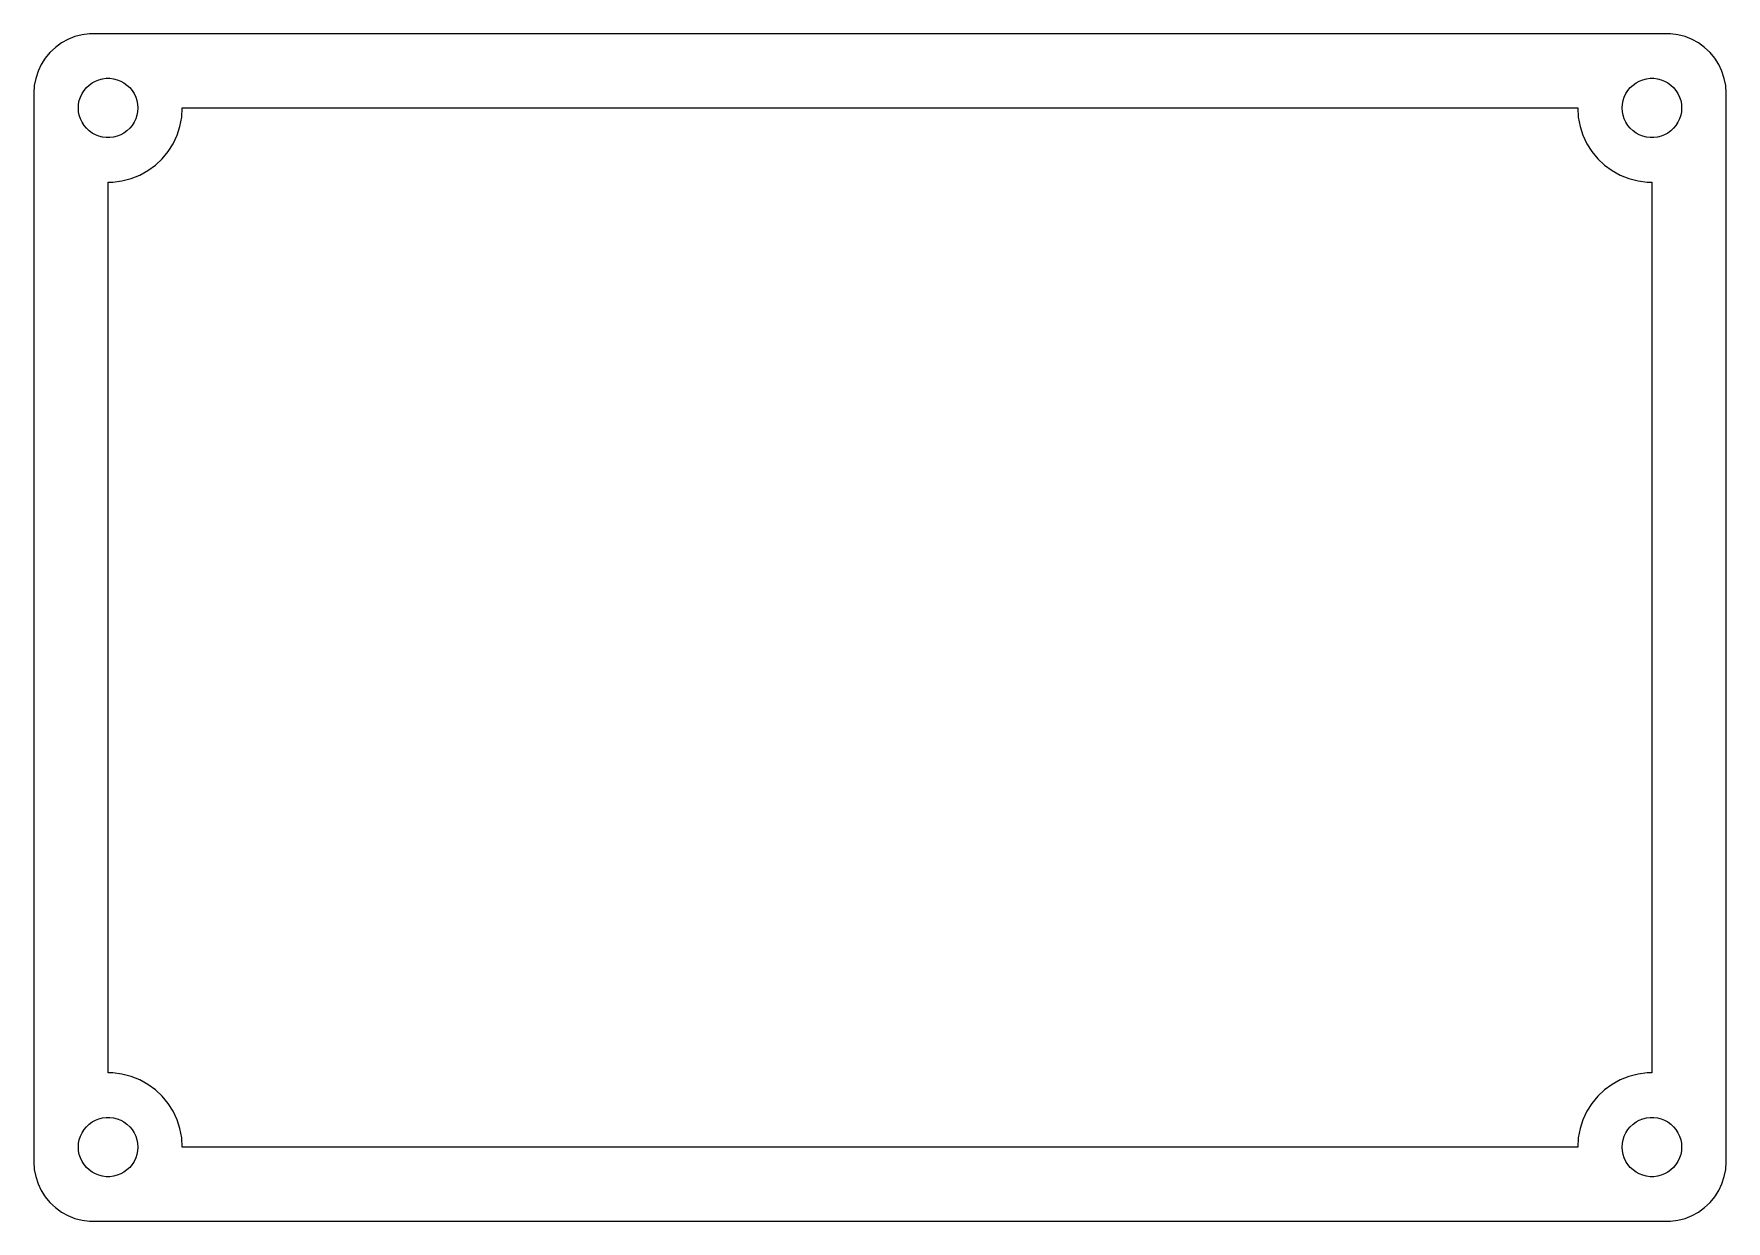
# Model space of a CAD drawing. Header units: metres. Extents: x -57 to 57, y -40 to 40.
import ezdxf

# ---------------------------------------------------------------- set-up
doc = ezdxf.new("R2010")
doc.units = ezdxf.units.M

msp = doc.modelspace()

# ---------------------------------------------------------------- linework, layer by layer
for p, q in [((-53.7495, 39.9291), (-54.2361, 39.8042)), ((-53.2512, 39.9921), (-53.7495, 39.9291)), ((53.2512, 39.9921), (-53.2512, 39.9921)), ((53.7495, 39.9291), (53.2512, 39.9921)), ((54.2361, 39.8042), (53.7495, 39.9291)), ((-55.5497, 39.082), (-55.9159, 38.7382)), ((-55.1433, 39.3773), (-55.5497, 39.082)), ((-54.7031, 39.6193), (-55.1433, 39.3773)), ((-54.2361, 39.8042), (-54.7031, 39.6193)), ((54.7031, 39.6193), (54.2361, 39.8042)), ((55.1433, 39.3773), (54.7031, 39.6193)), ((55.5497, 39.082), (55.1433, 39.3773)), ((55.9159, 38.7382), (55.5497, 39.082)), ((-56.5052, 37.927), (-56.7191, 37.4725)), ((-56.2361, 38.3511), (-56.5052, 37.927)), ((-55.9159, 38.7382), (-56.2361, 38.3511)), ((56.2361, 38.3511), (55.9159, 38.7382)), ((56.5052, 37.927), (56.2361, 38.3511)), ((56.7191, 37.4725), (56.5052, 37.927)), ((-56.9684, 36.5013), (-57, 36)), ((-56.8743, 36.9948), (-56.9684, 36.5013)), ((-56.7191, 37.4725), (-56.8743, 36.9948)), ((-53.4579, 36.3691), (-53.2748, 36.541)), ((-53.2748, 36.541), (-53.0716, 36.6886)), ((-53.0716, 36.6886), (-52.8515, 36.8096)), ((-52.8515, 36.8096), (-52.618, 36.9021)), ((-52.618, 36.9021), (-52.3748, 36.9646)), ((-52.3748, 36.9646), (-52.1256, 36.996)), ((-52.1256, 36.996), (-51.8744, 36.996)), ((-51.8744, 36.996), (-51.6252, 36.9646)), ((-51.6252, 36.9646), (-51.382, 36.9021)), ((-51.382, 36.9021), (-51.1484, 36.8096)), ((-51.1484, 36.8096), (-50.9283, 36.6886)), ((-50.9283, 36.6886), (-50.7251, 36.541)), ((-50.7251, 36.541), (-50.5421, 36.3691)), ((50.5421, 36.3691), (50.7251, 36.541)), ((50.7251, 36.541), (50.9283, 36.6886)), ((50.9283, 36.6886), (51.1484, 36.8096)), ((51.1484, 36.8096), (51.382, 36.9021)), ((51.382, 36.9021), (51.6252, 36.9646)), ((51.6252, 36.9646), (51.8744, 36.996)), ((51.8744, 36.996), (52.1256, 36.996)), ((52.1256, 36.996), (52.3748, 36.9646)), ((52.3748, 36.9646), (52.618, 36.9021)), ((52.618, 36.9021), (52.8515, 36.8096)), ((52.8515, 36.8096), (53.0716, 36.6886)), ((53.0716, 36.6886), (53.2748, 36.541)), ((53.2748, 36.541), (53.4579, 36.3691)), ((56.8743, 36.9948), (56.7191, 37.4725)), ((56.9684, 36.5013), (56.8743, 36.9948)), ((57, 36), (56.9684, 36.5013)), ((-57, 36), (-57, -36)), ((-53.9842, 35.2507), (-53.9372, 35.4974)), ((-53.9372, 35.4974), (-53.8595, 35.7362)), ((-53.8595, 35.7362), (-53.7526, 35.9635)), ((-53.7526, 35.9635), (-53.618, 36.1756)), ((-53.618, 36.1756), (-53.4579, 36.3691)), ((-50.5421, 36.3691), (-50.382, 36.1756)), ((-50.382, 36.1756), (-50.2474, 35.9635)), ((-50.2474, 35.9635), (-50.1404, 35.7362)), ((-50.1404, 35.7362), (-50.0628, 35.4974)), ((-50.0628, 35.4974), (-50.0158, 35.2507)), ((50.0158, 35.2507), (50.0628, 35.4974)), ((50.0628, 35.4974), (50.1404, 35.7362)), ((50.1404, 35.7362), (50.2474, 35.9635)), ((50.2474, 35.9635), (50.382, 36.1756)), ((50.382, 36.1756), (50.5421, 36.3691)), ((53.4579, 36.3691), (53.618, 36.1756)), ((53.618, 36.1756), (53.7526, 35.9635)), ((53.7526, 35.9635), (53.8595, 35.7362)), ((53.8595, 35.7362), (53.9372, 35.4974)), ((53.9372, 35.4974), (53.9842, 35.2507)), ((57, -36), (57, 36)), ((-54, 35), (-53.9842, 35.2507)), ((-53.9842, 34.7493), (-54, 35)), ((-53.9372, 34.5026), (-53.9842, 34.7493)), ((-53.8595, 34.2637), (-53.9372, 34.5026)), ((-53.7526, 34.0365), (-53.8595, 34.2637)), ((-50.1404, 34.2637), (-50.2474, 34.0365)), ((-50.0628, 34.5026), (-50.1404, 34.2637)), ((-50.0158, 34.7493), (-50.0628, 34.5026)), ((-50.0158, 35.2507), (-50, 35)), ((-50, 35), (-50.0158, 34.7493)), ((-47.1571, 33.7565), (-47.0394, 34.3733)), ((-47.0394, 34.3733), (-47, 35)), ((-47, 35), (47, 35)), ((47, 35), (47.0394, 34.3733)), ((47.0394, 34.3733), (47.1571, 33.7565)), ((50, 35), (50.0158, 35.2507)), ((50.0158, 34.7493), (50, 35)), ((50.0628, 34.5026), (50.0158, 34.7493)), ((50.1404, 34.2637), (50.0628, 34.5026)), ((50.2474, 34.0365), (50.1404, 34.2637)), ((53.8595, 34.2637), (53.7526, 34.0365)), ((53.9372, 34.5026), (53.8595, 34.2637)), ((53.9842, 34.7493), (53.9372, 34.5026)), ((53.9842, 35.2507), (54, 35)), ((54, 35), (53.9842, 34.7493)), ((-53.618, 33.8244), (-53.7526, 34.0365)), ((-53.4579, 33.6309), (-53.618, 33.8244)), ((-53.2748, 33.459), (-53.4579, 33.6309)), ((-53.0716, 33.3113), (-53.2748, 33.459)), ((-52.8515, 33.1903), (-53.0716, 33.3113)), ((-52.618, 33.0979), (-52.8515, 33.1903)), ((-52.3748, 33.0354), (-52.618, 33.0979)), ((-51.382, 33.0979), (-51.6252, 33.0354)), ((-51.1484, 33.1903), (-51.382, 33.0979)), ((-50.9283, 33.3113), (-51.1484, 33.1903)), ((-50.7251, 33.459), (-50.9283, 33.3113)), ((-50.5421, 33.6309), (-50.7251, 33.459)), ((-50.382, 33.8244), (-50.5421, 33.6309)), ((-50.2474, 34.0365), (-50.382, 33.8244)), ((-47.6185, 32.5912), (-47.3511, 33.1594)), ((-47.3511, 33.1594), (-47.1571, 33.7565)), ((47.1571, 33.7565), (47.3511, 33.1594)), ((47.3511, 33.1594), (47.6185, 32.5912)), ((50.382, 33.8244), (50.2474, 34.0365)), ((50.5421, 33.6309), (50.382, 33.8244)), ((50.7251, 33.459), (50.5421, 33.6309)), ((50.9283, 33.3113), (50.7251, 33.459)), ((51.1484, 33.1903), (50.9283, 33.3113)), ((51.382, 33.0979), (51.1484, 33.1903)), ((51.6252, 33.0354), (51.382, 33.0979)), ((52.618, 33.0979), (52.3748, 33.0354)), ((52.8515, 33.1903), (52.618, 33.0979)), ((53.0716, 33.3113), (52.8515, 33.1903)), ((53.2748, 33.459), (53.0716, 33.3113)), ((53.4579, 33.6309), (53.2748, 33.459)), ((53.618, 33.8244), (53.4579, 33.6309)), ((53.7526, 34.0365), (53.618, 33.8244)), ((-52.1256, 33.0039), (-52.3748, 33.0354)), ((-51.8744, 33.0039), (-52.1256, 33.0039)), ((-51.6252, 33.0354), (-51.8744, 33.0039)), ((-48.3551, 31.5773), (-47.9549, 32.0611)), ((-47.9549, 32.0611), (-47.6185, 32.5912)), ((47.6185, 32.5912), (47.9549, 32.0611)), ((47.9549, 32.0611), (48.3551, 31.5773)), ((51.8744, 33.0039), (51.6252, 33.0354)), ((52.1256, 33.0039), (51.8744, 33.0039)), ((52.3748, 33.0354), (52.1256, 33.0039)), ((-49.3209, 30.7784), (-48.8129, 31.1474)), ((-48.8129, 31.1474), (-48.3551, 31.5773)), ((48.3551, 31.5773), (48.8129, 31.1474)), ((48.8129, 31.1474), (49.3209, 30.7784)), ((-52, -30.0099), (-52, 30.0099)), ((-52, 30.0099), (-51.686, 30.0099)), ((-51.686, 30.0099), (-51.0631, 30.0886)), ((-51.0631, 30.0886), (-50.4549, 30.2447)), ((-50.4549, 30.2447), (-49.8711, 30.4759)), ((-49.8711, 30.4759), (-49.3209, 30.7784)), ((49.3209, 30.7784), (49.8711, 30.4759)), ((49.8711, 30.4759), (50.4549, 30.2447)), ((50.4549, 30.2447), (51.0631, 30.0886)), ((51.0631, 30.0886), (51.686, 30.0099)), ((51.686, 30.0099), (52, 30.0099)), ((52, 30.0099), (52, -30.0099)), ((-51.686, -30.0099), (-52, -30.0099)), ((-51.0631, -30.0886), (-51.686, -30.0099)), ((-50.4549, -30.2447), (-51.0631, -30.0886)), ((-49.8711, -30.4759), (-50.4549, -30.2447)), ((-49.3209, -30.7784), (-49.8711, -30.4759)), ((-48.8129, -31.1474), (-49.3209, -30.7784)), ((49.3209, -30.7784), (48.8129, -31.1474)), ((49.8711, -30.4759), (49.3209, -30.7784)), ((50.4549, -30.2447), (49.8711, -30.4759)), ((51.0631, -30.0886), (50.4549, -30.2447)), ((51.686, -30.0099), (51.0631, -30.0886)), ((52, -30.0099), (51.686, -30.0099)), ((-48.3551, -31.5773), (-48.8129, -31.1474)), ((-47.9549, -32.0611), (-48.3551, -31.5773)), ((48.3551, -31.5773), (47.9549, -32.0611)), ((48.8129, -31.1474), (48.3551, -31.5773)), ((-52.618, -33.0979), (-52.3748, -33.0354)), ((-52.3748, -33.0354), (-52.1256, -33.0039)), ((-52.1256, -33.0039), (-51.8744, -33.0039)), ((-51.8744, -33.0039), (-51.6252, -33.0354)), ((-51.6252, -33.0354), (-51.382, -33.0979)), ((-47.6185, -32.5912), (-47.9549, -32.0611)), ((-47.3511, -33.1594), (-47.6185, -32.5912)), ((47.6185, -32.5912), (47.3511, -33.1594)), ((47.9549, -32.0611), (47.6185, -32.5912)), ((51.382, -33.0979), (51.6252, -33.0354)), ((51.6252, -33.0354), (51.8744, -33.0039)), ((51.8744, -33.0039), (52.1256, -33.0039)), ((52.1256, -33.0039), (52.3748, -33.0354)), ((52.3748, -33.0354), (52.618, -33.0979)), ((-53.8595, -34.2637), (-53.7526, -34.0365)), ((-53.7526, -34.0365), (-53.618, -33.8244)), ((-53.618, -33.8244), (-53.4579, -33.6309)), ((-53.4579, -33.6309), (-53.2748, -33.459)), ((-53.2748, -33.459), (-53.0716, -33.3113)), ((-53.0716, -33.3113), (-52.8515, -33.1903)), ((-52.8515, -33.1903), (-52.618, -33.0979)), ((-51.382, -33.0979), (-51.1484, -33.1903)), ((-51.1484, -33.1903), (-50.9283, -33.3113)), ((-50.9283, -33.3113), (-50.7251, -33.459)), ((-50.7251, -33.459), (-50.5421, -33.6309)), ((-50.5421, -33.6309), (-50.382, -33.8244)), ((-50.382, -33.8244), (-50.2474, -34.0365)), ((-50.2474, -34.0365), (-50.1404, -34.2637)), ((-47.1571, -33.7565), (-47.3511, -33.1594)), ((-47.0394, -34.3733), (-47.1571, -33.7565)), ((47.1571, -33.7565), (47.0394, -34.3733)), ((47.3511, -33.1594), (47.1571, -33.7565)), ((50.1404, -34.2637), (50.2474, -34.0365)), ((50.2474, -34.0365), (50.382, -33.8244)), ((50.382, -33.8244), (50.5421, -33.6309)), ((50.5421, -33.6309), (50.7251, -33.459)), ((50.7251, -33.459), (50.9283, -33.3113)), ((50.9283, -33.3113), (51.1484, -33.1903)), ((51.1484, -33.1903), (51.382, -33.0979)), ((52.618, -33.0979), (52.8515, -33.1903)), ((52.8515, -33.1903), (53.0716, -33.3113)), ((53.0716, -33.3113), (53.2748, -33.459)), ((53.2748, -33.459), (53.4579, -33.6309)), ((53.4579, -33.6309), (53.618, -33.8244)), ((53.618, -33.8244), (53.7526, -34.0365)), ((53.7526, -34.0365), (53.8595, -34.2637)), ((-54, -35), (-53.9842, -34.7493)), ((-53.9842, -35.2507), (-54, -35)), ((-53.9842, -34.7493), (-53.9372, -34.5026)), ((-53.9372, -35.4974), (-53.9842, -35.2507)), ((-53.9372, -34.5026), (-53.8595, -34.2637)), ((-50.1404, -34.2637), (-50.0628, -34.5026)), ((-50.0628, -34.5026), (-50.0158, -34.7493)), ((-50.0158, -35.2507), (-50.0628, -35.4974)), ((-50.0158, -34.7493), (-50, -35)), ((-50, -35), (-50.0158, -35.2507)), ((-47, -35), (-47.0394, -34.3733)), ((47, -35), (-47, -35)), ((47.0394, -34.3733), (47, -35)), ((50, -35), (50.0158, -34.7493)), ((50.0158, -35.2507), (50, -35)), ((50.0158, -34.7493), (50.0628, -34.5026)), ((50.0628, -35.4974), (50.0158, -35.2507)), ((50.0628, -34.5026), (50.1404, -34.2637)), ((53.8595, -34.2637), (53.9372, -34.5026)), ((53.9372, -34.5026), (53.9842, -34.7493)), ((53.9842, -35.2507), (53.9372, -35.4974)), ((53.9842, -34.7493), (54, -35)), ((54, -35), (53.9842, -35.2507)), ((-57, -36), (-56.9684, -36.5013)), ((-53.8595, -35.7362), (-53.9372, -35.4974)), ((-53.7526, -35.9635), (-53.8595, -35.7362)), ((-53.618, -36.1756), (-53.7526, -35.9635)), ((-53.4579, -36.3691), (-53.618, -36.1756)), ((-53.2748, -36.541), (-53.4579, -36.3691)), ((-50.5421, -36.3691), (-50.7251, -36.541)), ((-50.382, -36.1756), (-50.5421, -36.3691)), ((-50.2474, -35.9635), (-50.382, -36.1756)), ((-50.1404, -35.7362), (-50.2474, -35.9635)), ((-50.0628, -35.4974), (-50.1404, -35.7362)), ((50.1404, -35.7362), (50.0628, -35.4974)), ((50.2474, -35.9635), (50.1404, -35.7362)), ((50.382, -36.1756), (50.2474, -35.9635)), ((50.5421, -36.3691), (50.382, -36.1756)), ((50.7251, -36.541), (50.5421, -36.3691)), ((53.4579, -36.3691), (53.2748, -36.541)), ((53.618, -36.1756), (53.4579, -36.3691)), ((53.7526, -35.9635), (53.618, -36.1756)), ((53.8595, -35.7362), (53.7526, -35.9635)), ((53.9372, -35.4974), (53.8595, -35.7362)), ((56.9684, -36.5013), (57, -36)), ((-56.9684, -36.5013), (-56.8743, -36.9948)), ((-56.8743, -36.9948), (-56.7191, -37.4725)), ((-56.7191, -37.4725), (-56.5052, -37.927)), ((-53.0716, -36.6886), (-53.2748, -36.541)), ((-52.8515, -36.8096), (-53.0716, -36.6886)), ((-52.618, -36.9021), (-52.8515, -36.8096)), ((-52.3748, -36.9646), (-52.618, -36.9021)), ((-52.1256, -36.996), (-52.3748, -36.9646)), ((-51.8744, -36.996), (-52.1256, -36.996)), ((-51.6252, -36.9646), (-51.8744, -36.996)), ((-51.382, -36.9021), (-51.6252, -36.9646)), ((-51.1484, -36.8096), (-51.382, -36.9021)), ((-50.9283, -36.6886), (-51.1484, -36.8096)), ((-50.7251, -36.541), (-50.9283, -36.6886)), ((50.9283, -36.6886), (50.7251, -36.541)), ((51.1484, -36.8096), (50.9283, -36.6886)), ((51.382, -36.9021), (51.1484, -36.8096)), ((51.6252, -36.9646), (51.382, -36.9021)), ((51.8744, -36.996), (51.6252, -36.9646)), ((52.1256, -36.996), (51.8744, -36.996)), ((52.3748, -36.9646), (52.1256, -36.996)), ((52.618, -36.9021), (52.3748, -36.9646)), ((52.8515, -36.8096), (52.618, -36.9021)), ((53.0716, -36.6886), (52.8515, -36.8096)), ((53.2748, -36.541), (53.0716, -36.6886)), ((56.5052, -37.927), (56.7191, -37.4725)), ((56.7191, -37.4725), (56.8743, -36.9948)), ((56.8743, -36.9948), (56.9684, -36.5013)), ((-56.5052, -37.927), (-56.2361, -38.3511)), ((-56.2361, -38.3511), (-55.9159, -38.7382)), ((-55.9159, -38.7382), (-55.5497, -39.082)), ((55.5497, -39.082), (55.9159, -38.7382)), ((55.9159, -38.7382), (56.2361, -38.3511)), ((56.2361, -38.3511), (56.5052, -37.927)), ((-55.5497, -39.082), (-55.1433, -39.3773)), ((-55.1433, -39.3773), (-54.7031, -39.6193)), ((-54.7031, -39.6193), (-54.2361, -39.8042)), ((-54.2361, -39.8042), (-53.7495, -39.9291)), ((53.7495, -39.9291), (54.2361, -39.8042)), ((54.2361, -39.8042), (54.7031, -39.6193)), ((54.7031, -39.6193), (55.1433, -39.3773)), ((55.1433, -39.3773), (55.5497, -39.082)), ((-53.7495, -39.9291), (-53.2512, -39.9921)), ((-53.2512, -39.9921), (53.2512, -39.9921)), ((53.2512, -39.9921), (53.7495, -39.9291))]:
    msp.add_line(p, q)

doc.saveas('drawing.dxf')
